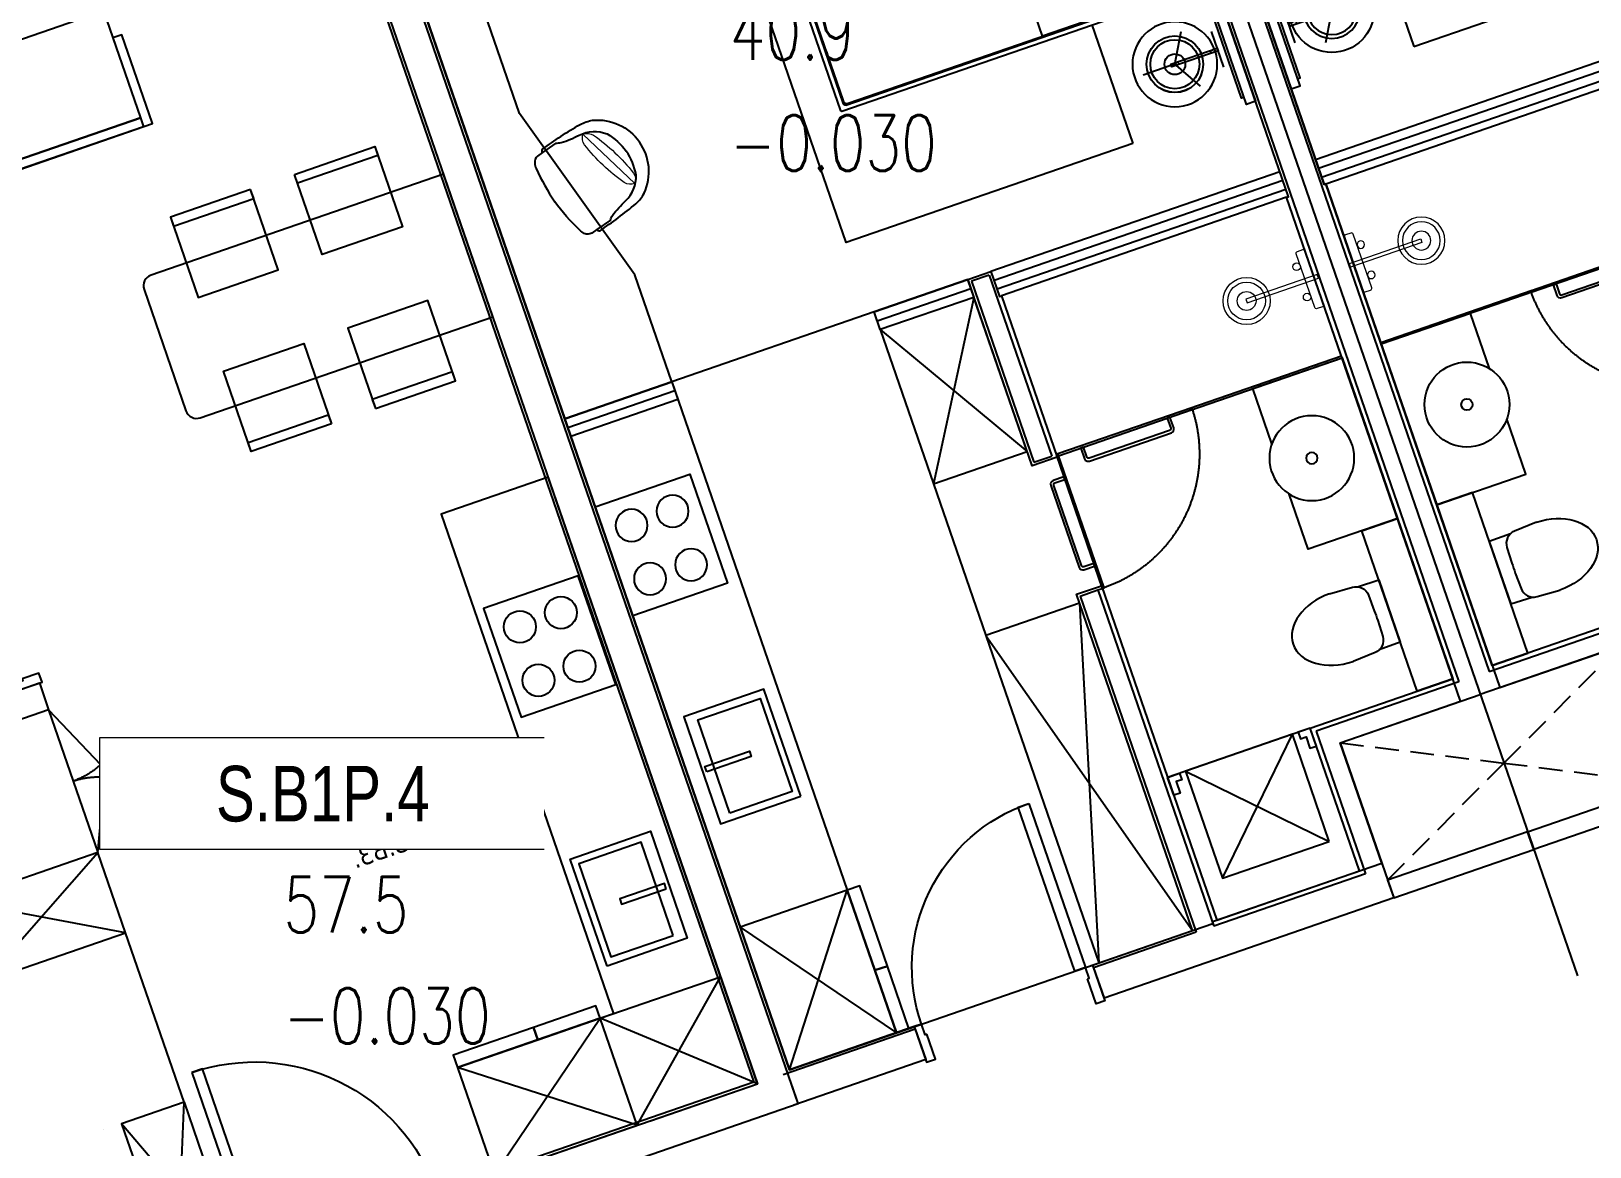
# Model space of a CAD drawing. Header units: millimetres. Extents: x -361699137 to 361252145, y -356478932 to 356523199.
# Drawn here: x 78469 to 86732, y 38979 to 44891 of the extents above; entities that cross this region are included whole.
import ezdxf
from ezdxf.enums import TextEntityAlignment as Align
from ezdxf.xclip import XClip

# ---------------------------------------------------------------- set-up
doc = ezdxf.new("R2010")
doc.units = ezdxf.units.MM
doc.header["$LTSCALE"] = 100
doc.header["$MEASUREMENT"] = 0
doc.header["$XCLIPFRAME"] = 0
doc.set_wipeout_variables(frame=1)
for name, pattern in [('ACAD_ISO03W100', [30, 12, -18]), ('HIDDEN', [0.375, 0.25, -0.125]), ('SKYVILLA 3-F2$0$17-23F MEA_1BR (Type-2)$0$DOTX2', [12.7, 0, -12.7])]:
    doc.linetypes.add(name, pattern=pattern)
for name, color, linetype in [('1VinaPVC-Text', 9, 'Continuous'), ('A-_FURN----_E-_N', 251, 'Continuous'), ('A-_SANIEQPT_E-_N', 251, 'Continuous'), ('A-ANNO-ROOM', 50, 'Continuous'), ('A-WALL-FNSH', 11, 'Continuous'), ('IDEA - dim', 251, 'Continuous'), ('KT-Cua', 36, 'Continuous'), ('KT-Khuat', 9, 'HIDDEN'), ('KT-Net manh', 139, 'Continuous'), ('KT-Tuong', 1, 'Continuous')]:
    doc.layers.add(name, color=color, linetype=linetype)
for name, color, linetype, lineweight in [('A- NOI THAT', 3, 'Continuous', 9), ('A-NoiThat', 39, 'Continuous', 13), ('KT-Chuviet', 255, 'Continuous', 15), ('KT-Net thay', 7, 'Continuous', 15), ('KT-Net truc', 18, 'Continuous', 15)]:
    doc.layers.add(name, color=color, linetype=linetype, lineweight=lineweight)
doc.layers.add('dien tich thong thuy', color=3, linetype='Continuous', plot=False)
doc.styles.add('220126_HDN_HBA typical plan$0$211210_HDN_HBA_TYPICAL PLAN CORE OPT 1$0$HBA-Text', font='GOTHIC.TTF')
doc.styles.add('font unicode ccu', font='arial.ttf')
doc.styles.add('ROMANS', font='ROMANS.SHX')
doc.styles.add('Tahoma', font='tahoma.ttf')

# ---------------------------------------------------------------- blocks, each defined once
blk = doc.blocks.new('A$C1AAC5519')
at = {"layer": 'A-ANNO-ROOM', "insert": (772.955269176513, 1216.574747113511), "char_height": 600, "attachment_point": 2, "rotation": 50.44882673977027, "style": '220126_HDN_HBA typical plan$0$211210_HDN_HBA_TYPICAL PLAN CORE OPT 1$0$HBA-Text'}
blk.add_mtext_dynamic_manual_height_columns('S.B1.', width=722857412.8743668, gutter_width=9765.624999999996, heights=[0], dxfattribs=at)
blk = doc.blocks.new('A$C418F5BC8')
at = {"layer": 'A-ANNO-ROOM', "insert": (648.1133449638728, 1090.790118377889), "char_height": 600, "attachment_point": 2, "rotation": 50.44882673977027, "style": '220126_HDN_HBA typical plan$0$211210_HDN_HBA_TYPICAL PLAN CORE OPT 1$0$HBA-Text'}
blk.add_mtext_dynamic_manual_height_columns('SL-S', width=722857412.8743668, gutter_width=9765.624999999996, heights=[0], dxfattribs=at)
blk = doc.blocks.new('A$C2A6C5140')
at = {"layer": 'A-ANNO-ROOM', "insert": (731.4497625969816, 1190.0169191678, 0.0003277973379295924), "char_height": 600, "attachment_point": 2, "rotation": 50.44882673977027, "style": '220126_HDN_HBA typical plan$0$211210_HDN_HBA_TYPICAL PLAN CORE OPT 1$0$HBA-Text'}
blk.add_mtext_dynamic_manual_height_columns('2-BR', width=722857412.8743668, gutter_width=9765.624999999996, heights=[0], dxfattribs=at)
blk = doc.blocks.new('A$C5388591E')
at = {"layer": 'A-ANNO-ROOM', "insert": (894.3001998505497, 842.1987865094561, 0.0004622000541105721), "char_height": 600, "attachment_point": 2, "rotation": 1.4064704596368105, "style": '220126_HDN_HBA typical plan$0$211210_HDN_HBA_TYPICAL PLAN CORE OPT 1$0$HBA-Text'}
blk.add_mtext_dynamic_manual_height_columns('3-BR', width=722857412.8743668, gutter_width=9765.624999999996, heights=[0], dxfattribs=at)
blk = doc.blocks.new('A$C21AF0CCA')
at = {"layer": 'A-ANNO-ROOM', "insert": (1197.56892258345, 814.6835720778872), "char_height": 600, "attachment_point": 2, "rotation": 0.10542954816276216, "style": '220126_HDN_HBA typical plan$0$211210_HDN_HBA_TYPICAL PLAN CORE OPT 1$0$HBA-Text'}
blk.add_mtext_dynamic_manual_height_columns('S.B1P.', width=722857412.8743668, gutter_width=9765.624999999996, heights=[0], dxfattribs=at)
blk = doc.blocks.new('220126_HDN_HBA typical plan$0$210902_YS plan 330pm ver13$0$TOTO-WC-CW822J')
at = {"color": 0}
blk.add_lwpolyline([(-177.2072506700642, -119.1915361834399), (-175, 0), (175, 0), (177.2072506700642, -119.1915361836145)], dxfattribs=at)
blk.add_lwpolyline([(-190, -270), (-183.3947591906181, -144.5004246227618, -0.3908696114996718), (-115.4352058441145, -78.20653349565691), (-27.76706723973621, -75.77130742336158, -0.01388621073825284), (27.76706724101678, -75.77130742336158), (115.4352058439981, -78.20653349565691, -0.3908696114996718), (183.3947591905016, -144.5004246227618), (190, -270)], format="xyb", dxfattribs=at)
blk.add_ellipse((0, -270), major_axis=(0, -270), ratio=0.7037037037037037, start_param=4.71238898038469, end_param=7.853981633974483, dxfattribs=at)
blk = doc.blocks.new('cuawc')
at = {"layer": 'IDEA - dim'}
blk.add_lwpolyline([(-760, 0), (-10, 0), (-10, -10), (-760, -10)], close=True, dxfattribs=at)
blk.add_lwpolyline([(-134.9999995920807, -10), (-134.9999999012798, -69.99999993096571, -0.4142135623730955), (-154.9999998733401, -89.9999998335843), (-614.9999995492399, -89.9999999582069, -0.4142135623730945), (-634.9999997187406, -70.0000000022701), (-635, -10), (-619.9999997802079, -10.00000001001172), (-619.9999996982515, -65.00000014714897, 0.4142135623731028), (-609.9999993927777, -74.99999979144195), (-159.9999995660037, -74.99999985605245, 0.4142135623730875), (-149.9999995790422, -64.99999990471406), (-149.9999996628612, -9.999999767518602), (-134.9999995920807, -10)], format="xyb", dxfattribs=at)
at = {"layer": 'KT-Cua'}
blk.add_lwpolyline([(-10, -750), (-10, 0), (0, 0), (0, -750)], close=True, dxfattribs=at)
blk.add_lwpolyline([(0, -124.9999995912076), (59.99999993108213, -124.9999999016291, -0.4142135623730955), (79.99999983422458, -144.999999873573), (79.9999999590218, -604.9999995499966, -0.4142135623730945), (60.00000000186265, -624.9999997186824), (0, -625), (9.313225746154785e-09, -609.9999997809646), (55.00000014714897, -609.9999996974366, 0.4142135623731028), (64.99999979138374, -599.9999993928359), (64.99999985657632, -149.9999995657708, 0.4142135623730875), (54.9999999050051, -139.9999995797989), (-2.328306436538696e-07, -139.9999996633269), (0, -124.9999995912076)], format="xyb", dxfattribs=at)
at = {"layer": 'KT-Net manh', "linetype": 'ACAD_ISO03W100', "ltscale": 4}
blk.add_arc((-10.00800025224789, -0.00334509369485101), 749.991999755212, 179.9997444509397, 270.7645857034216, dxfattribs=at)
blk = doc.blocks.new('A$C2A980E36')
at = {"ltscale": 0.5}
blk.add_lwpolyline([(-10, 0), (10, 0), (10, 400), (-10, 400)], close=True, dxfattribs=at)
blk.add_lwpolyline([(160, 60), (160, 30, -0.4142135623730916), (150, 20), (-150, 20, -0.4142135623730987), (-160, 30), (-160, 60.00000000000728, -0.414213562373095), (-150, 70.00000000000728), (150, 70, -0.4142135623730915)], format="xyb", close=True, dxfattribs=at)
for centre, radius in [((0, 400), 125), ((0, 400), 100), ((0, 400), 50), ((-85, 90.00000000000728), 20), ((85, 90), 20)]:
    blk.add_circle(centre, radius, dxfattribs=at)
blk = doc.blocks.new('17-23F MEA_1BR (Type-2)$0$1X-LAMP1')
at = {"color": 0, "linetype": 'ByBlock', "lineweight": -2}
for p, q in [((0.03333333350902346, -0.0577350272233404), (-0.5900208757140597, 1.021946134262932)), ((0.03333333350902346, -0.0577350272233404), (-0.5900208757140597, 1.021946134262932)), ((0.03333333350902346, 0.0577350272233404), (-0.5900208757141566, -1.021946134263029)), ((0.03333333350902346, 0.0577350272233404), (-0.5900208757141566, -1.021946134263029)), ((-0.06666666701804692, 0), (1.180041751428119, 0)), ((-0.06666666701804692, 0), (1.180041751428119, 0))]:
    blk.add_line(p, q, dxfattribs=at)
at = {"color": 0, "linetype": 'ByBlock', "lineweight": -2, "const_width": 0.03333333333333333}
for points in [[(-0.4809644977131393, 0.8330549466758385), (-0.5824066106765531, 1.00875784035549)], [(-0.4809644977131393, 0.8330549466758385), (-0.5824066106765531, 1.00875784035549)], [(0.9619289954262786, 0), (1.164813221353009, 0)], [(0.9619289954262786, 0), (1.164813221353009, 0)], [(-0.4809644977130423, -0.8330549466761296), (-0.5824066106764562, -1.008757840355781)], [(-0.4809644977130423, -0.8330549466761296), (-0.5824066106764562, -1.008757840355781)]]:
    blk.add_lwpolyline(points, dxfattribs=at)
at = {"color": 0, "linetype": 'ByBlock', "lineweight": -2}
for radius in [1, 0.8666666666666667, 0.8666666666666667, 0.3666666666666667, 0.3666666666666667]:
    blk.add_circle((0, 0), radius, dxfattribs=at)
blk = doc.blocks.new('17-23F MEA_1BR (Type-2)$0$IFF-TABLE LAMP')
blk.add_line((40.000000018219, 192.484417756903), (40.0000000197324, 207.484417756903))
at = {"ltscale": 10}
blk.add_lwpolyline([(1.900480128824711e-08, 299.9922088806343), (3.800960257649422e-08, 99.99220888063428)], dxfattribs=at)
blk.add_lwpolyline([(1.827720552682877e-08, 192.4844177606865), (1.967418938875198e-08, 207.4844177607156), (260.0000000197906, 207.4844177360355), (260.0000000183354, 192.4844177360355)], close=True)
blk.add_circle((240.0000000190921, 199.9844177378982), 150.3620897276269)
at = {"layer": 'A- NOI THAT'}
blk.add_line((220.0000000182772, 192.4844177397608), (220.0000000196742, 207.4844177397899), dxfattribs=at)
at = {"ltscale": 10, "xscale": 150.0000000000582, "yscale": 150.0000000000582, "zscale": 1068.863950547171, "rotation": 359.9999999945528}
blk.add_blockref('17-23F MEA_1BR (Type-2)$0$1X-LAMP1', (240.0000000190921, 199.9844177378982), dxfattribs=at)
blk = doc.blocks.new('bk')
at = {"layer": 'IDEA - dim'}
blk.add_lwpolyline([(-0.0002675037831068039, -1377.500088232278), (49.99973246827722, -1377.500088232278), (49.99973246827722, 1812.499911767722), (-0.0002675037831068039, 1812.499911767722), (-0.02712895162403584, 1577.500073593284), (0.0002675037831068039, 1377.500088232337)], close=True, dxfattribs=at)
blk.add_lwpolyline([(49.99973249621689, -1337.500088473607), (64.9997324962169, -1337.500088473607), (64.99942849576473, 1783.275878090877), (49.99942846782506, 1783.275878090877)], dxfattribs=at)
for centre in [(339.9996877703816, 1487.597338693915), (339.9996877703816, -1052.500088209519)]:
    blk.add_circle(centre, 225, dxfattribs=at)
blk.add_blockref('17-23F MEA_1BR (Type-2)$0$IFF-TABLE LAMP', (99.99968774989247, 1287.612920955988), dxfattribs=at)
at = {"layer": 'IDEA - dim', "xscale": -1, "rotation": 180}
blk.add_blockref('17-23F MEA_1BR (Type-2)$0$IFF-TABLE LAMP', (99.99968774989247, -852.5156704715919), dxfattribs=at)
blk.add_wipeout([(2294.9927706439044, 1812.499911767722), (688.0012429019376, 1812.4999117677266), (688.0012429019379, -1377.5000882322693), (2294.992770643901, -1377.5000882322781)]).dxf.layer = 'IDEA - dim'
at = {"layer": 'IDEA - dim'}
blk.add_lwpolyline([(688.0012429021299, -1377.500088232162), (2294.992770643905, -1377.500088232162), (2294.992770643905, 1812.499911767722), (688.0012429021299, 1812.499911767722)], close=True, dxfattribs=at)
blk.add_wipeout([(2089.9927706438775, 1147.4999117677091), (2091.9910419872776, 1147.083241522198), (2093.528304549841, 1146.0354456736611), (2094.706365021883, 1144.167853025652), (2094.992770643896, 1142.4999117677187), (2094.9927706439044, -707.5000882322773), (2094.589172713081, -709.4681044970649), (2093.528304549837, -711.035622138211), (2091.9009560955064, -712.1216494708956), (2089.992770643904, -712.5000882322781), (64.9927706439039, -712.5000882322777), (64.99277064390344, -701.0793375772756), (64.99277064390344, -697.9310051431256), (64.9927706439039, -687.500088232277), (64.9927706439039, -680.5649314507604), (64.9927706439039, -670.3520584522034), (64.9927706439039, -662.5000882322773), (64.9927706439039, 1109.4022618851604), (64.99277064390344, 1116.6055294068224), (64.9927706439039, 1122.4999117677226), (64.9927706439039, 1128.4480348523368), (64.99277064390344, 1131.378109884231), (64.99277064390344, 1135.8747761278257), (64.9927706439039, 1141.999817293764), (64.9927706439039, 1147.4999117677226)]).dxf.layer = 'IDEA - dim'
for p, q in [((64.9927706439048, 1122.499911767722), (2059.992770643905, 1122.499911767722)), ((2069.992770643905, 1112.499911767722), (2069.992770643905, -677.5000882322784)), ((2059.992770643905, -687.5000882322784), (64.9927706439048, -687.5000882322784))]:
    blk.add_line(p, q, dxfattribs=at)
for points in [[(64.9927706439048, 1147.499911767722), (64.9927706439048, -712.5000882322784), (2089.992770643905, -712.5000882322784, 0.414213562373095), (2094.992770643905, -707.5000882322784), (2094.992770643905, 1142.499911767722, 0.414213562373095), (2089.992770643905, 1147.499911767722)], [(2064.992770643905, 1097.499911767722), (2064.992770643905, -662.5000882322784, -0.414213562373095), (2044.992770643905, -682.5000882322784), (84.9927706439048, -682.5000882322784, -0.414213562373095), (64.9927706439048, -662.5000882322784), (64.9927706439048, 1097.499911767722, -0.414213562373095), (84.9927706439048, 1117.499911767722), (2044.992770643905, 1117.499911767722, -0.414213562373095)]]:
    blk.add_lwpolyline(points, format="xyb", close=True, dxfattribs=at)
blk.add_lwpolyline([(953.7718744687736, 1117.499911767722), (666.7421166915447, -682.5000882322784), (953.7718744687736, -682.5000882322784), (953.7718744687736, 1117.499911767722)], dxfattribs=at)
for points in [[(130.5189307499677, 1020.231518037966, 0.0322267518500584), (117.5159490872175, 280.8010041856323, 0.6954102038374376), (134.8152468968183, 263.1623008393799, -0.06819172719823166), (318.2687705401331, 282.2858964790939)], [(328.4593590069562, 994.6956141073024, -0.1947777689282308), (148.3541835118085, 1037.328105219058, 0.695410203837745), (130.5189307499677, 1020.231518037966, -0.06869920635669718), (143.8733113575727, 927.151387460879)], [(537.5575337726623, 578.9210044868523, -0.02440708241230374), (574.8644917774945, 1003.142975099734, 0.682043984117207), (557.806493120268, 1020.778861292056, -0.01911888479107355), (351.0600977707654, 998.8431818563258)], [(359.6018241010606, 327.3320662273909, 0.03738852551350155), (362.1997381653637, 794.6251031684806, -0.6954102038374376), (375.8936223126948, 809.2183097908855, 0.212902074484743), (666.1287974137813, 818.2535849704291, -0.682043984117207), (680.682247037068, 804.7193091672962, 0.003833100174621584), (664.060634912923, 387.5748876007856)], [(537.5575337726623, 578.9210044868523, 0.03780406069757473), (560.3477269653231, 279.5233349141199, -0.682043984117207), (543.2897283080965, 261.8874487217981, 0.0153884113997309), (377.4013947639614, 275.936111175688, 0.0153884113997309)], [(662.7616236191243, 455.9914424225572, 0.1283367273639134), (681.1566764432937, 297.7767282337882, -0.682043984117207), (667.6581487227231, 283.1901158848777, 0.01651551347398293), (473.3836847953498, 299.4327982485411)], [(453.8603144548833, 302.6394694916089, 0.2943066146886709), (365.752360695973, 260.9987377833459, -0.695410203837745), (351.0036096442491, 274.5249526196276, 0.06869920635669718), (360.1544475667179, 350.1409014732926)], [(351.6931289527565, 277.1956480066874, 0.001401209682945915), (336.543332958594, 277.8231281575281)], [(130.5189307499677, -585.2316945025232, -0.0322267518500584), (117.5159490872175, 154.1988193498109, -0.6954102038374376), (134.8152468968183, 171.8375226960634, 0.06819172719823166), (318.2687705401331, 152.7139270563493)], [(453.8603144548833, 132.3603540438344, -0.2943066146886709), (365.752360695973, 174.0010857520974, 0.695410203837745), (351.0036096442491, 160.4748709158157, -0.06869920635669718), (360.1544475685805, 84.85892206215067)], [(537.5575337726623, -143.921180951409, -0.03780406069757473), (560.3477269653231, 155.4764886213234, 0.682043984117207), (543.2897283080965, 173.1123748136451, -0.0153884113997309), (377.4013947639614, 159.0637123597553, -0.0153884113997309)], [(351.6931289527565, 157.8041755287559, -0.001401209682945915), (336.543332958594, 157.1766953779152)], [(359.6018241010606, 107.6677573080524, -0.03738852551350155), (362.1997381653637, -359.6252796330373, 0.6954102038374376), (375.8936223126948, -374.2184862554423, -0.212902074484743), (666.1287974137813, -383.2537614349858, 0.682043984117207), (680.682247037068, -369.7194856318529, -0.003833100174621584), (664.060634912923, 47.4249359346577)], [(662.7616236191243, -20.99161888711387, -0.1283367273639134), (681.1566764432937, 137.2230953016551, 0.682043984117207), (667.6581487227231, 151.8097076505655, -0.01651551347398293), (473.3836847953498, 135.5670252869022)], [(537.5575337726623, -143.921180951409, 0.02440708241230374), (574.8644917774945, -568.1431515642907, -0.682043984117207), (557.806493120268, -585.7790377566125, 0.01911888479107355), (351.0600977707654, -563.8433583208825)], [(328.4593590069562, -559.6957905718591, 0.1947777689282308), (148.3541835118085, -602.3282816836145, -0.695410203837745), (130.5189307499677, -585.2316945025232, 0.06869920635669718), (143.8733113575727, -492.1515639254358)]]:
    blk.add_lwpolyline(points, format="xyb", dxfattribs=at)
for centre, radius, start, end in [((2059.992770643905, 1112.499911767722), 10, 0, 90), ((-1855.893261833116, 412.1197588521754), 2090.50573884574, 9.449345545667013, 17.06146431403828), ((332.4132648278028, 949.5874807912624), 44.79447967226619, 89.52383022854765, 188.1184555516923), ((359.1095205117017, 926.2340710241115), 73.05392663059416, 96.32596095485857, 166.521431934691), ((327.8923669625074, 957.256370790652), 37.44353618289027, 82.49582310884288, 89.13236035296606), ((2378.285411672667, 392.4501631337916), 1926.589560454453, 161.7731380905047, 168.2986577211647), ((293.389007082209, 941.4593048116076), 118.9285875093396, 227.918371660803, 277.1736100548109), ((-292.2060054279864, 496.0503682396375), 729.9684376083363, 347.776876654984, 24.55315643301806), ((1225.348830725998, 478.9245533357025), 649.21508015164, 149.2584259575628, 194.8124501654718), ((484.2919548079371, 602.2568904169602), 176.3869226037691, 357.8390457640604, 7.866675228716556), ((448.8585773725063, 520.9046236272552), 216.5311150494259, 327.0324244446084, 2.612978378356665), ((602.2806173525751, 457.1927433388191), 61.04320968946892, 297.5596185857169, 351.5320563729027), ((317.8965000156313, 327.0788292225916), 44.79447967226619, 171.8815444483077, 270.4761697714524), ((344.5927556995302, 350.4322389897425), 73.05392663059416, 193.478568065309, 263.6740390451414), ((457.8234593626112, 339.1117546694586), 36.68697397074765, 173.4173087237131, 272.2454878465561), ((478.6044039670378, 358.3762840105919), 59.17423787444497, 194.7429581683624, 264.9384292148029), ((216.5345083046705, 194.2081220292603), 118.9285875093396, 63.63493232034747, 137.0816283558015), ((216.5345083046705, 240.791701506183), 118.9285875093396, 222.9183716441985, 296.3650676796526), ((317.8965000156313, 107.9209943128517), 44.79447967226619, 89.52383022854765, 188.1184555516923), ((344.5927556995302, 84.56758454570081), 73.05392663059416, 96.32596095485857, 166.521431934691), ((-292.2060054279864, -61.05054470419418), 729.9684376083363, 335.446843566982, 12.22312334501602), ((457.8234593626112, 95.88806886598468), 36.68697397074765, 87.75451215344394, 186.5826912762869), ((478.6044039670378, 76.62353952485137), 59.17423787444497, 95.06157078519713, 165.2570418316376), ((1225.348830725998, -43.92472980025923), 649.21508015164, 165.1875498345282, 210.7415740424371), ((602.2806173525751, -22.19291980337584), 61.04320968946892, 8.46794362709735, 62.44038141428312), ((448.8585773725063, -85.90480009181192), 216.5311150494259, 357.3870216216433, 32.96757555539167), ((484.2919548079371, -167.2570668815169), 176.3869226037691, 352.1333247712835, 2.160954235939574), ((-1855.893261833116, 22.88006468326785), 2090.50573884574, 342.9385356859617, 350.550654454333), ((293.389007082209, -506.4594812761643), 118.9285875093396, 82.82638994518913, 132.081628339197), ((2378.285411672667, 42.54966040165164), 1926.589560454453, 191.7013422788353, 198.2268619094953), ((332.4132648278028, -514.5876572558191), 44.79447967226619, 171.8815444483077, 270.4761697714524), ((359.1095205117017, -491.2342474886682), 73.05392663059416, 193.478568065309, 263.6740390451414), ((327.8923669625074, -522.2565472552087), 37.44353618289027, 270.8676396470339, 277.5041768911571), ((2059.992770643905, -677.5000882322784), 10, 270, 0)]:
    blk.add_arc(centre, radius, start, end, dxfattribs=at)
blk = doc.blocks.new('*U204')
at = {"ltscale": 5}
blk.add_lwpolyline([(305, -530), (305, -1.13686837721616e-13), (-305, 0), (-305, -530)], close=True, dxfattribs=at)
for centre in [(-150, -150), (150, -150.0000000000001), (-150, -380), (150, -380)]:
    blk.add_circle(centre, 85, dxfattribs=at)
blk = doc.blocks.new('*U205')
at = {"ltscale": 5}
for points in [[(-300, -450), (300, -450), (300, 0), (-300, 0)], [(-261, -65), (261, -65), (261, -415), (-261, -415)], [(-15, -20), (15, -20), (15, -270), (-15, -270)]]:
    blk.add_lwpolyline(points, close=True, dxfattribs=at)
blk = doc.blocks.new('SKYVILLA 3-F2$0$17-23F MEA_1BR (Type-2)$0$LC725X700')
at = {"linetype": 'SKYVILLA 3-F2$0$17-23F MEA_1BR (Type-2)$0$DOTX2'}
blk.add_wipeout([(-329.20857255398005, 128.5645001668454), (-334.2245521306031, 129.26215030932508), (-339.89530097965326, 131.5417837476416), (-344.79364018798515, 135.28634096913447), (-347.82351372642734, 139.06634735810803), (-349.23150877941225, 141.61240036999516), (-349.61655128873826, 169.77591467076854), (-349.72852495235566, 212.72405177168548), (-349.1561350775155, 261.67997752988595), (-347.69072592780867, 314.8061003665207), (-345.0855721182015, 372.81562358149677), (-342.544110737741, 414.80194563286204), (-338.13726942279027, 465.02011369307), (-329.63293918434647, 501.49654842681775), (-316.77454489858064, 536.2342969251185), (-292.9598737674096, 575.7165818394278), (-273.66116191363835, 600.2618389864219), (-247.91144219916896, 627.2464977576165), (-215.89339867590752, 654.1242089157604), (-180.67445450551168, 677.2543463991606), (-155.19068662042264, 690.5896267177595), (-126.13042591042176, 702.8052026018704), (-72.22658312869316, 718.0513448768179), (-29.92357276272378, 723.9144001932436), (2.9103830456733704e-11, 724.9999999999854), (33.625624178515864, 723.5728183392057), (65.55440985447785, 719.2557832245802), (103.7628667238605, 710.1388726710429), (142.4099128996313, 696.186351260083), (169.77451466220373, 683.0960188488825), (212.1898601953726, 656.5980412062636), (240.03365024256345, 634.1651681908843), (273.9408329308935, 599.545123918535), (300.0356082161161, 564.9930578262865), (312.39088808736415, 545.0013043080689), (324.8370892388193, 515.1470517472335), (332.2716066313442, 490.9312822305801), (337.2932158916374, 468.0171532656532), (339.199745322956, 455.8579605907289), (342.6692504865641, 407.9843941243889), (344.759483454749, 372.8370049029036), (346.58817977613944, 334.76250027591595), (347.89857910324645, 298.8487837667344), (349.1282923014951, 243.71554549681605), (349.4308251121838, 199.72261204590905), (349.3007066360733, 170.6986023447971), (348.90713248490647, 141.60205363796558), (346.5994959351374, 137.75192190798407), (343.189878986057, 134.08388337241195), (338.5161125051818, 130.96800657335552), (333.7633519498486, 129.21766744722845), (330.643786208806, 128.67635896494903), (328.8843137752265, 128.56832908981596), (328.4935816753132, 85.09977185027674), (327.87845889995515, 77.68459562481439), (325.90614630113123, 69.63308428472374), (322.92311946344853, 62.57588599709561), (319.125602848173, 56.37358938640682), (313.51677157937957, 49.8281734300399), (307.36744008718233, 44.69269932800671), (300.48446710295684, 40.60906147886999), (289.64543875830714, 35.70718470281281), (280.79841195027984, 32.27938993522548), (273.88769531266007, 29.93993530757143), (267.5487804991135, 28.044269106467254), (253.722788905754, 25.253064251606702), (239.62565421065665, 22.801601491839392), (221.61845525997342, 19.852815152786206), (181.337293893288, 13.99302190580056), (132.77756318161846, 8.269766041179537), (95.7066983813711, 4.87827266145905), (44.54826131106529, 1.5776135550113395), (-9.31983463880897, 0.22817791800480336), (-62.2537695964711, 2.524596062488854), (-51.24567781224323, 1.9067451778100803), (-95.27347505239595, 4.821065734155127), (-142.4115997843037, 9.25609272212023), (-189.183664974189, 15.011280046179309), (-222.84172299160855, 19.995597521177842), (-255.40167513552296, 25.495329638171825), (-283.1280886404711, 33.01301643460465), (-300.80875762333744, 40.60906147886999), (-312.06995317807014, 48.172411585532245), (-321.1327565407846, 58.87601391026692), (-325.1830128954025, 66.7943995083915), (-327.40656700784166, 73.71147331979591), (-328.81787219570833, 85.09977185027674)], dxfattribs=at)
at = {"color": 251, "linetype": 'ByBlock', "lineweight": 5, "true_color": 0x636466}
blk.add_line((220.3552918270871, 531.5958836431964), (-271.4988140640125, 433.1982285997365), dxfattribs=at)
at = {"color": 0, "linetype": 'ByBlock', "lineweight": -2}
for points in [[(-329.2086583281343, 128.5748468989623, -0.283451554995944), (-349.2315087794414, 141.6124003700097, -0.02447139489988224), (-339.5241216174763, 455.8683073228458, -0.07882240082438097), (-312.7152643819427, 545.0116510401131, -0.2702044043972536), (0, 725, -0.2703701762830269)], [(328.8842820335558, 128.5645001668599, 0.283451554995944), (348.9071324848628, 141.6020536379656, 0.02447139489988224), (339.1997453228978, 455.8579605907435, 0.07882240082438097), (312.3908880873641, 545.0013043080689, 0.2699373523451659), (0, 725, 0.2703701762830269)], [(-330.1621452602049, 243.5917460632627, 0.05672445241523998), (-311.65090554575, 274.6802046659868, 0.04932282282785588), (-281.9319089231722, 408.0370610062382, -0.21221269650396), (-176.1367818103536, 572.707509554748, -0.1131663125640652), (0, 611.9221293181763)], [(329.8378547397515, 243.5917460632627, -0.05672445241523998), (311.3266150252966, 274.6802046659868, -0.04932282282785588), (281.6076184027188, 408.0370610062382, 0.21221269650396), (175.8124912899002, 572.707509554748, 0.112973591019298), (0, 611.9221293181763)], [(-329.2085725540092, 128.5645001668599), (-328.8178721957447, 85.09977185027674, 0.2840791517365884), (-300.8087576234248, 40.60906147886999, 0.04961714147745996), (-264.7823236373006, 27.20450006233295, 0.04038689887932552), (0, 0, 0.05404043549341667)], [(328.8843137752192, 128.5683290897869), (328.4935816752914, 85.09977185027674, -0.2840791517365884), (300.4844671029714, 40.60906147886999, -0.04961714147745996), (264.4580331168472, 27.20450006233295, -0.04032763858299612), (0, 0, -0.05404043549341667)]]:
    blk.add_lwpolyline(points, format="xyb", dxfattribs=at)
at = {"color": 251, "linetype": 'ByBlock', "lineweight": 5, "true_color": 0x636466}
blk.add_lwpolyline([(220.3552918270943, 531.5958836431964, -0.2288388626395793), (171.5240227929753, 474.8293897758704, -0.04270394762528701), (-13.76404251324129, 423.3745634145453, -0.04270394762528701), (-204.5870028848658, 399.5866653186968, -0.2288388626395793), (-271.4988140640125, 433.1982285997365, -0.2288388626395793), (-222.6675450299153, 489.9647224670625, -0.04270394762528701), (-37.37947972367692, 541.4195488283876, -0.04270394762528701), (153.4434806479258, 565.2074469242361, -0.2288388626395793)], format="xyb", close=True, dxfattribs=at)
at = {"color": 0, "linetype": 'ByBlock', "lineweight": -2}
for points in [[(-330.1621452602049, 243.5917460632627), (-329.2085725540092, 128.5645001668599)], [(329.8378547397515, 243.5917460632627), (328.8842820335558, 128.5645001668599)]]:
    blk.add_lwpolyline(points, dxfattribs=at)
blk = doc.blocks.new('stdo')
at = {"layer": 'A-_FURN----_E-_N', "linetype": 'Continuous'}
for points in [[(134.9999999999927, -8804.999999866763), (134.9999999999636, -9704.999999866763), (334.9999999999854, -9704.999999866763), (335, -8804.999999866763)], [(935.0000000018335, -9704.99999986669), (1002.500000001819, -9704.999999866719), (1002.500000001797, -9740.999999866675), (971.000000001819, -9740.999999866704), (971.0000000018626, -9804.999999866704), (935.0000000018554, -9804.999999866704)], [(1035.000000001848, -10304.9999998667), (1035.000000001848, -9704.999999866704), (1635.000000001834, -9704.999999866704), (1635.000000001855, -10304.99999986668)], [(1735.000000001855, -9704.999999866704), (1667.500000001812, -9704.99999986669), (1667.500000001848, -9740.999999866704), (1699.000000001855, -9740.999999866704), (1699.000000001855, -9804.99999986669), (1735.000000001855, -9804.999999866704)], [(3535.000000000015, -10165), (3465.000000000022, -10165), (3465, -9715), (3534.999999999993, -9715)], [(4135.000000000007, -10515.00000000001), (3534.999999999971, -10514.99999999999), (3534.999999999993, -9715), (4135.000000000015, -9715)], [(3534.999999999971, -10514.99999999999), (3464.999999999985, -10515), (3465.000000000022, -10165), (3535.000000000015, -10165)]]:
    blk.add_lwpolyline(points, close=True, dxfattribs=at)
at = {"layer": 'A-WALL-FNSH', "color": 5}
for p, q in [((124.9999999999563, -6914.999999866704), (1745.000000001855, -6914.999999866646)), ((2400.000000003121, -6914.999999999942), (1875.000000003143, -6914.99999986669)), ((4134.999999999985, -6914.999999999942), (3534.999999999985, -6914.999999999956))]:
    blk.add_line(p, q, dxfattribs=at)
at = {"layer": 'IDEA - dim'}
for p, q in [((124.9999999999636, -6864.999999866704), (1745.000000001826, -6864.999999866632)), ((1875.000000001259, -6864.999999866646), (2400.000000003107, -6864.999999999869)), ((3535.000000000022, -6864.999999999884), (4134.999999999985, -6864.999999999869)), ((124.9999999999854, -6964.999999866675), (1745.000000001855, -6964.999999866632)), ((1759.991999749123, -8644.995344715659), (1734.991999749123, -8644.995344715659)), ((1874.999936339635, -8679.999999866632), (2399.999936339678, -8679.999999999942)), ((2399.999936339678, -8679.999999999942), (2399.999936337779, -10514.99999999988)), ((934.9999999999854, -9704.999999866704), (1735.000000001855, -9704.999999866704))]:
    blk.add_line(p, q, dxfattribs=at)
for points in [[(2434.999999999985, -10514.99999999999), (1874.999936337808, -10514.99999986665), (1874.991936085047, -8629.995344715659), (1734.991935231075, -8629.995344715659), (1735.00000000187, -10504.99999986668), (934.9999999999854, -10504.99999986682), (934.9999999999854, -9704.999999866704), (134.9999999999636, -9704.999999866763), (134.9999999999709, -7004.999999866763), (1735.000000001848, -7004.999999866748), (1735.000000001855, -7909.999999866763), (1875.000000001855, -7909.999999866763), (1875.000000001259, -6864.999999866646), (1745.000000001826, -6864.999999866632), (1745.00000000187, -7004.999999866763), (1735.000000001848, -7004.999999866748)], [(3535.000000000022, -6864.999999999884), (3534.999999999993, -9715)], [(634.9999999999709, -8213.578643629444), (634.9999999999927, -7904.999999866821), (135.0000000000073, -7904.999999866763), (134.9999999999927, -8804.999999866763), (635, -8804.999999866763), (635.0000000000146, -8496.421356104096)], [(3534.999999999993, -9715), (4135.000000000015, -9715)], [(3434.999999999993, -10530), (3434.999999999964, -10699.99999999999)]]:
    blk.add_lwpolyline(points, dxfattribs=at)
for points in [[(2400.0000000031, -6864.99999999674), (1875.000000001273, -6864.999999863503), (1875.000000001222, -6964.999999863503), (2400.000000003078, -6964.99999999674)], [(4134.999999999985, -6864.999999999869), (3535.000000000022, -6864.999999999884), (3534.999999999985, -6964.999999999884), (4134.999999999964, -6964.999999999884)], [(1875.000000001222, -6964.999999863503), (2400.000000003078, -6964.99999999674), (2400.000000003107, -7830.000000000058), (1875.000000001251, -7829.999999866806)], [(985.0000000018772, -7904.999999866734), (135.0000000000073, -7904.999999866763), (134.9999999999636, -7894.999999866763), (985.0000000018481, -7894.999999866748)], [(2474.999999999964, -9594.999999999563), (2474.999999999964, -10514.99999999961), (2534.999999999985, -10514.99999999959), (2535.000000000007, -9594.999999999593)], [(2484.999999999985, -10574.99999999999), (2474.999999999978, -10575), (2474.999999999956, -10515), (2434.999999999985, -10514.99999999999), (2434.999999999978, -10714.99999999999), (2484.999999999956, -10715)], [(3384.999999999964, -10575), (3394.999999999971, -10575), (3394.999999999949, -10515), (3434.999999999949, -10514.99999999997), (3434.999999999985, -10714.99999999999), (3385, -10715)], [(809.9999999999927, -10699.99999986675), (25.00000000186992, -10699.99999986675), (25.00000000183354, -10599.99999986676), (809.9999999999563, -10599.99999986494)]]:
    blk.add_lwpolyline(points, close=True, dxfattribs=at)
for radius in [225, 30]:
    blk.add_circle((459.9999999999927, -8354.999999866748), radius, dxfattribs=at)
blk.add_arc((2474.999999999964, -10514.99999999961), 919.9999999999999, 0, 90, dxfattribs=at)
at = {"layer": 'KT-Khuat', "ltscale": 5}
blk.add_lwpolyline([(809.9999999981228, -9829.999999866763), (25.00000000189902, -10214.99999986676), (809.9999999999563, -10599.99999986494)], dxfattribs=at)
at = {"layer": 'KT-Net manh', "linetype": 'ACAD_ISO03W100', "ltscale": 4}
for p, q in [((2400.0000000031, -6864.99999999674), (3535.000000000022, -6864.999999999884)), ((2400.000000003107, -7830.000000000058), (2400.000000001244, -8680.000000000058)), ((1635.000000001855, -10304.99999986668), (1035.000000001848, -9704.999999866704)), ((1635.000000001834, -9704.999999866704), (1035.000000001848, -10304.9999998667)), ((4135.000000000007, -10515.00000000001), (3534.999999999993, -9715)), ((4135.000000000015, -9715), (3534.999999999971, -10514.99999999999))]:
    blk.add_line(p, q, dxfattribs=at)
for points in [[(1875.000000001222, -6964.999999863503), (2400.000000003107, -7830.000000000058)], [(2400.000000003078, -6964.99999999674), (1875.000000001302, -7829.999999866763)], [(2399.999936339678, -8679.999999999942), (1874.999936337808, -10514.99999986665)], [(1874.999936339635, -8679.999999866632), (2399.999936337779, -10514.99999999988)]]:
    blk.add_lwpolyline(points, dxfattribs=at)
at = {"layer": 'KT-Tuong'}
for p, q in [((109.9999999999927, -1099.999999866763), (109.9999999999927, -9729.999999866763)), ((1760.000000001863, -6879.999999866632), (1760.000000001826, -7894.999999866763)), ((1760.000000003711, -6879.999999866704), (1860.000000001834, -6879.999999866646)), ((1860.000000001834, -6879.999999866646), (1859.999999999985, -7894.999999866821)), ((1860.000000001848, -7894.999999866763), (1760.000000003725, -7894.999999866763)), ((1759.991999749058, -8644.995344715717), (1760.00000000187, -10529.99999986681)), ((1859.991999749051, -8644.99534471563), (1759.991999749123, -8644.995344715659)), ((1859.991999747217, -8644.9953447156), (1860, -10529.99999986673)), ((109.9999999999927, -9729.999999866763), (909.9999999981228, -9729.999999866704)), ((909.9999999981228, -9729.999999866704), (909.9999999999563, -10529.99999986676)), ((809.9999999981228, -9829.999999866763), (25.00000000184082, -9829.999999866763)), ((809.9999999981228, -9829.999999866763), (809.9999999999927, -10699.99999986675)), ((909.9999999999854, -10529.99999986681), (1760.000000001826, -10529.9999998667))]:
    blk.add_line(p, q, dxfattribs=at)
for points in [[(1860.000000000015, -10529.99999986665), (2435.000000000022, -10529.99999999999), (2434.999999999956, -10700)], [(3434.999999999993, -10530), (4175.000000117201, -10529.99999999999)], [(809.9999999999927, -10699.99999986675), (2434.999999999956, -10700)], [(3434.999999999964, -10699.99999999999), (4175.000000117143, -10699.99999999999)]]:
    blk.add_lwpolyline(points, dxfattribs=at)
at = {"layer": 'A-_SANIEQPT_E-_N', "linetype": 'Continuous', "extrusion": (0, 0, -1), "xscale": -1.000000000000001, "zscale": -1.000000000000001, "rotation": 270}
blk.add_blockref('*U204', (-3605.000000000015, -7664.999999999884), dxfattribs=at)
at = {"layer": 'A-_SANIEQPT_E-_N', "linetype": 'Continuous', "xscale": -1, "rotation": 270}
blk.add_blockref('*U205', (4054.999999999971, -8864.999999999825), dxfattribs=at)
at = {"layer": 'A-_SANIEQPT_E-_N', "xscale": -1.000000000000001, "rotation": 90}
blk.add_blockref('220126_HDN_HBA typical plan$0$210902_YS plan 330pm ver13$0$TOTO-WC-CW822J', (334.9999999999854, -9254.999999866748), dxfattribs=at)
at = {"layer": 'A-NoiThat', "extrusion": (0, 0, -1), "zscale": -1.000000000000001, "rotation": 90}
blk.add_blockref('A$C2A980E36', (-114.9999999999854, -7454.999999866763), dxfattribs=at)
at = {"layer": 'IDEA - dim', "xscale": -0.757575757575757, "yscale": 0.757575757575757, "zscale": 0.7575757575757571, "rotation": 73.8343817289672}
blk.add_blockref('SKYVILLA 3-F2$0$17-23F MEA_1BR (Type-2)$0$LC725X700', (3810.112464284524, -5760.619541377688), dxfattribs=at)
at = {"layer": 'IDEA - dim'}
blk.add_blockref('cuawc', (1734.991999769278, -7895.000042913161), dxfattribs=at)
blk.add_lwpolyline([(3535.000000000022, -6864.999999999884), (3534.999999999956, -6264.999999999884), (3834.999999999993, -5258.517209711543), (3834.999999998123, -3264.999999999869), (4134.99999999813, -3264.999999999884), (4134.999999999985, -6864.999999999869)], close=True, dxfattribs=at)
at = {"layer": 'KT-Net manh'}
blk.add_lwpolyline([(3434.999999999949, -10514.99999999997), (4135.000000000007, -10515.00000000001), (4135, -1100.000000000015), (4149.999999999971, -1100.000000000728)], dxfattribs=at)
at = {"layer": 'IDEA - dim'}
blk.add_blockref('bk', (125.0002675037831, -5092.499911634368), dxfattribs=at)
at = {"layer": 'KT-Net manh'}
blk.add_lwpolyline([(134.9999999999709, -7004.999999866763), (124.9999999999636, -7004.999999866763), (125.000000000131, -1099.999999869382), (109.9999999999927, -1099.999999869353)], dxfattribs=at)
blk = doc.blocks.new('d800')
blk.add_line((760, 70), (40, 70))
for points in [[(40, 790), (40, 70), (85, 70), (85, 790)], [(50, 25), (40, 25), (40, 70), (0, 70), (0, -70), (50, -70)], [(750, 25), (760, 25), (760, 70), (800, 70), (800, -70), (750, -70)]]:
    blk.add_lwpolyline(points, close=True)
blk.add_arc((40, 70), 720, 0, 90)
blk = doc.blocks.new('10')
at = {"layer": 'IDEA - dim'}
for p, q in [((-9429.999999998254, 30.00000002053275), (-8829.999999999185, -644.9999999794672)), ((-9430.000000000582, -644.9999999794381), (-8829.999999998749, 30.00000001677836)), ((-8829.999999999185, -644.9999999794672), (-8829.999999998749, 30.00000001677836)), ((-9430.000000000582, -644.9999999794381), (-8830.000000000582, -1444.999999979496)), ((-9430.000000001062, -1444.999999977648), (-8829.999999999185, -644.9999999794672)), ((-8529.999997237697, -2875.000003121793), (-9430.00000000187, -2875.000003671259)), ((-7580.000000004191, -3664.999999985128), (-7580.000000002794, -2874.999999981359)), ((-7580.000000002314, -2874.999999979482), (-7580.000000002794, -2874.999999981359)), ((-7580.000000002794, -2874.999999981359), (-7130.000000001397, -2874.999999983236)), ((-8529.999996856786, -3324.999999336898), (-8530.000003053327, -3325.000003028632))]:
    blk.add_line(p, q, dxfattribs=at)
for points in [[(-9429.999999999229, -569.9999999813735), (-9429.999999998254, 30.00000002053275), (-6029.999999998574, 30.00000001117587), (-6029.99999999904, -569.9999999887805), (-8830.000000000146, -569.9999999832216), (-8830.000000000582, -1444.999999979496), (-9430.000000001062, -1444.999999977648)], [(-8529.999997238148, -2875.000003153458), (-8529.999997237683, -3225.000003360212), (-9430.00000000278, -3225.000003671274), (-9430.00000000278, -2875.000003671274)], [(-6330.000000001863, -2874.999999983236), (-7130.000000001848, -2874.999999979511), (-7130.000000002314, -3664.999999983207)]]:
    blk.add_lwpolyline(points, dxfattribs=at)
blk.add_lwpolyline([(-4329.999999998574, 30.00000001119042), (-4329.999999999971, -1609.99999998507, -0.414213562373095), (-4389.999999999971, -1669.999999985099), (-5070.000000000466, -1669.999999985084, -0.414213562373095), (-5130.000000000437, -1609.999999985084), (-5129.999999998108, 30.00000001119042)], format="xyb", close=True, dxfattribs=at)
for points in [[(-5386.365906125837, -716.6291622501012), (-5386.365906126768, -266.6291622500576), (-4936.365906125837, -266.6291622501158), (-4936.36590612444, -716.629162253812)], [(-5386.365906125837, -716.6291622501012), (-5386.365906126768, -266.6291622500576), (-5336.365906125837, -266.6291622500867), (-5336.365906125837, -716.6291622519057)], [(-4073.6340938746, -716.6291622501158), (-4073.634093873668, -266.629162250043), (-4523.6340938746, -266.6291622501012), (-4523.634093876011, -716.6291622538265)], [(-4073.6340938746, -716.6291622501158), (-4073.634093873668, -266.629162250043), (-4123.6340938746, -266.6291622500721), (-4123.634093874585, -716.6291622519493)], [(-9430.000000000582, -644.9999999794381), (-8829.999999999185, -644.9999999794672), (-8830.000000000582, -1444.999999979496), (-9430.000000001062, -1444.999999977648)], [(-8829.999999999185, -644.9999999794672), (-8760.000000000116, -644.9999999832071), (-8759.999999999214, -994.999999981359), (-8830.000000000597, -994.9999999832362)], [(-5386.365906122577, -963.3708926141408), (-5386.365906123974, -1413.37089261222), (-4936.365906124454, -1413.370892614097), (-4936.365906123043, -963.3708926140825)], [(-5386.365906122577, -963.3708926141408), (-5386.365906123974, -1413.37089261222), (-5336.365906124935, -1413.370892614097), (-5336.365906123043, -963.3708926122199)], [(-4073.634093875036, -963.3708926178224), (-4073.634093876914, -1413.370892614083), (-4523.634093875517, -1413.370892614126), (-4523.634093875502, -963.3708926159889)], [(-4073.634093875036, -963.3708926178224), (-4073.634093876914, -1413.370892614083), (-4123.634093875968, -1413.370892614126), (-4123.634093874614, -963.3708926159889)], [(-8830.000000000597, -994.9999999832362), (-8759.999999999214, -994.999999981359), (-8760.000000000116, -1444.999999983193), (-8830.000000000582, -1444.999999979496)], [(-3075.738865849082, -1390.677188729795), (-3523.743899913039, -1390.677188729867), (-3523.743899913956, -2090.677188729853), (-3573.743899913956, -2090.677188729853), (-3573.743899912559, -1340.677188729867), (-3075.738865847699, -1340.677188729838)], [(-3075.738865849096, -2090.677188731701), (-3523.743899913956, -2090.677188729853), (-3523.743899913039, -1390.677188729867), (-3573.743899914421, -1390.677188727976), (-3573.743899914421, -2140.677188729838), (-3075.738865848616, -2140.677188731701)], [(-3523.743899913956, -2090.677188729853), (-2923.743899914436, -2090.677188731701), (-2923.743899913039, -1390.677188728019), (-3523.743899913039, -1390.677188729867)], [(-8395.000000000931, -2784.999999990716), (-9415.000000001863, -2784.999999990672), (-9415.000000001397, -2724.999999990687), (-8395.000000000931, -2724.999999988824)]]:
    blk.add_lwpolyline(points, close=True, dxfattribs=at)
blk.add_arc((-9414.999999999229, -2784.999999984313), 1019.999999997357, 0, 90, dxfattribs=at)
at = {"layer": 'KT-Net manh', "linetype": 'ACAD_ISO03W100', "ltscale": 4}
for p, q in [((-7130.000000001848, -2874.999999979511), (-6765.673725123037, -2709.874697761581)), ((-6330.000000001863, -2874.999999983236), (-6694.326274879742, -2709.874697761537)), ((-9430.00000000278, -3225.000003671274), (-8529.999997238148, -2875.000003153458)), ((-9430.00000000187, -2875.000003671259), (-8529.999997237683, -3225.000003360212)), ((-8529.999997237697, -2875.000003121793), (-7580.000000002823, -2875.000003123627)), ((-7580.000000002794, -2874.999999981359), (-7130.000000002314, -3664.999999983207)), ((-7580.000000004191, -3664.999999985128), (-7130.000000001848, -2874.999999979511))]:
    blk.add_line(p, q, dxfattribs=at)
for centre, start, end in [((-7130.000000001848, -2874.999999979511), 0, 24.38168205842051), ((-6330.000000001863, -2874.999999983236), 155.6183179434425, 180)]:
    blk.add_arc(centre, 400.0000000000002, start, end, dxfattribs=at)
at = {"layer": 'KT-Tuong'}
blk.add_line((-6180.000000001382, -2974.999999983193), (-6180.000000000931, -2874.999999979511), dxfattribs=at)
for points in [[(-9600.000000000306, 200.0000000006403), (-2999.999999997657, 200.0000000037253)], [(-9600.000000000306, -1344.999999977677), (-9600.000000000306, 200.0000000006403), (-9500.000000000291, 200.0000000006112)], [(-2999.999999997177, 30.00000000372529), (-9430.00000000107, 30.00000000066939)], [(-9430.000000001062, -1444.999999977648), (-9430.000000001055, 30.00000002363231)], [(-6180.000000000931, -2874.999999979511), (-6330.000000001863, -2874.999999983236), (-6330.000000001863, -3664.999999985055)]]:
    blk.add_lwpolyline(points, dxfattribs=at)
at = {"layer": 'IDEA - dim', "extrusion": (0, 0, -1), "zscale": -0.9999999999999998, "rotation": 180.0000000000768}
blk.add_blockref('*U204', (6879.999999998719, -519.9999999869178), dxfattribs=at)
at = {"layer": 'IDEA - dim'}
for name, p, rotation in [('*U205', (-8279.999999999185, -69.9999999832362), 359.9999999999232), ('d800', (-5380.000000001863, -2929.999999983163), 179.9999999999231)]:
    blk.add_blockref(name, p, dxfattribs=dict(at, rotation=rotation))
at = {"layer": '1VinaPVC-Text', "style": 'Tahoma'}
blk.add_text('KITCHS.B3.', height=100, rotation=270.0000000266804, dxfattribs=at).set_placement((-7656.978974390542, -951.6046332009137))
blk = doc.blocks.new('TAG CAO DO SAN')
blk.add_wipeout([(1526701.778855525, -266095.22987594287), (1527644.6359120198, -266095.22987594287), (1527644.6359120198, -266330.944140067), (1526701.778855525, -266330.944140067)]).dxf.layer = 'KT-Net thay'
at = {"layer": 'KT-Net thay', "flags": 128}
blk.add_lwpolyline([(1526701.778855525, -266095.2298759429), (1526701.778855525, -266330.9441400666), (1527644.63591202, -266330.9441400666), (1527644.63591202, -266095.2298759429)], close=True, dxfattribs=at)
blk.add_lwpolyline([(1526701.778855525, -266330.9441400666), (1527644.63591202, -266330.9441400666)], dxfattribs=at)
at = {"layer": 'KT-Chuviet', "color": 31, "style": 'font unicode ccu', "width": 0.75}
blk.add_attdef('TÊNPHÒNG', text='', height=117.85713, dxfattribs=at).set_placement((1527175.308820772, -266213.4467624734), align=Align.MIDDLE_CENTER)

msp = doc.modelspace()

# ---------------------------------------------------------------- linework, layer by layer
at = {"layer": 'KT-Net manh'}
msp.add_line((81795.33772118908, 53992.28505940789, -1.275855555024299e-05), (86665.95016640273, 39884.71418799703, -1.275855555024299e-05), dxfattribs=at)

# ---------------------------------------------------------------- block references
at = {"layer": 'A-ANNO-ROOM'}
for p in [(-259643.7130096142, 30107.50136767479, 5.460850030168077e-05), (-265285.2820729736, 28918.92663560377, 5.460850030168077e-05), (-245554.3968650475, 25356.81105555443, 5.460850030168077e-05), (-227992.1817903481, 24030.19494673412, 5.460832008522107e-05), (-256709.4713859697, 21832.8932062781, 5.460850030168077e-05), (-262170.0583902029, 20336.74231012515, 5.460850030168077e-05), (-227339.9751671815, 20267.82827189344, 5.460850030168077e-05), (-224467.8250259957, 15310.13736246047, 5.460832008522128e-05)]:
    msp.add_blockref('A$C21AF0CCA', p, dxfattribs=at)
at = {"layer": 'dien tich thong thuy'}
for name, p, rotation in [('A$C2A6C5140', (-231902.1761341663, 41866.69510118499, 3.214423980650787e-05), 310.9576437198666), ('A$C2A6C5140', (-223136.0769012624, 38294.90614465419, 1.895367564819208e-05), 310.9576437198666), ('A$C2A6C5140', (-179022.2876665308, 13510.42375649511, 0.000178988243818107), 310.9576437198666), ('A$C2A6C5140', (-199561.0792445699, 2742.960286576832, 0.0001030398263186841), 310.9576437198666), ('A$C2A6C5140', (-176749.4277460563, 2773.706094754736, 0.000178988243818107), 310.9576437198666), ('A$C2A6C5140', (-192735.1419570138, 2545.06827839894, 0.000178988243818107), 310.9576437198666), ('A$C418F5BC8', (-243956.3571569886, 39603.8582028097, -1.001597833679712e-05), 309.6632197063607), ('A$C418F5BC8', (-248126.4019441397, 37597.12528390926, -1.001597833679712e-05), 309.6632197063607), ('A$C418F5BC8', (-251890.361273925, 36548.61448139837, -1.001597833679712e-05), 309.6632197063607), ('A$C418F5BC8', (-255839.4329553979, 34945.01120257354, -1.001597833679712e-05), 309.6632197063607), ('A$C1AAC5519', (-240877.0889148213, 28052.61175672372, 0.0003723829774320968), 309.6566028083925), ('A$C1AAC5519', (-219521.6105350079, 27682.1615688601, 0.0005547181599990354), 309.6566028083925), ('A$C1AAC5519', (-217651.9125884596, 24627.95011466656, 0.0003723828570649432), 309.6566028083925), ('A$C1AAC5519', (-267764.0012375055, 19262.70548251106, 0.0003723828655667127), 309.6566028083925), ('A$C418F5BC8', (-223053.1163780628, 10712.6679421931, -1.001597833679712e-05), 309.6632197063607), ('A$C1AAC5519', (-213503.7868963684, 3324.648489140978, -0.3423708923741385), 309.6566028083925), ('A$C1AAC5519', (-207798.658660123, 3064.615415494518, 0.0003723828655667127), 309.6566028083925), ('A$C1AAC5519', (-184128.1584514385, 2786.454424718489, 0.0003723828655667127), 309.6566028083925)]:
    msp.add_blockref(name, p, dxfattribs=dict(at, rotation=rotation))
for p in [(-273086.0443437684, 28673.87453448355, -1.001579812033762e-05), (-220441.6689392982, 3035.191374137183, 4.458552763712727e-05)]:
    msp.add_blockref('A$C5388591E', p, dxfattribs=at)

# ---------------------------------------------------------------- next in the draw order: block references
at = {"layer": 'IDEA - dim', "rotation": 19.04713825936294}
msp.add_blockref('stdo', (82919.31052014657, 50660.12851156048, -6.73601733895514e-05), dxfattribs=at)

# ---------------------------------------------------------------- next in the draw order: block references
at = {"layer": 'IDEA - dim', "xscale": -1, "rotation": 19.04713825938466}
msp.add_blockref('stdo', (82966.50863263028, 50676.42361477949, -6.73601733895514e-05), dxfattribs=at)

# ---------------------------------------------------------------- next in the draw order: linework, layer by layer
at = {"layer": 'dien tich thong thuy', "elevation": -6.735983829512219e-05}
for points in [[(88170.77312682578, 48120.0440955814), (87257.06693622516, 50766.56437652689), (83466.61281253566, 49457.91716042752), (85323.52120642475, 44079.44235654987), (85332.97371047392, 44082.70581594165), (86254.90098864894, 41412.37342207055), (86892.94501196191, 41632.65693101448), (87113.22852090659, 40994.61290770007), (88011.21519431804, 41304.64479816514), (88014.47994660022, 41295.18854929385), (90259.44918131595, 42070.26179641594), (89335.82813014119, 44745.50014873073)], [(84731.13309277454, 40172.19894723503), (85629.12097744242, 40482.22758945236), (85408.83746849722, 41120.27161276859), (86046.88149181014, 41340.55512171284), (85124.95421363442, 44010.88751558372), (85134.4067176836, 44014.15097497549), (83272.6031346771, 49406.80453498696), (79482.14901103155, 48098.15731876007), (82489.42684050673, 39387.6748376406), (84734.39655216632, 40162.74644318591), (84731.13309277454, 40172.19894723503)]]:
    msp.add_lwpolyline(points, dxfattribs=at)
at = {"layer": 'dien tich thong thuy', "elevation": -6.735983829512913e-05}
msp.add_lwpolyline([(79080.65092087601, 47943.67204339199), (79994.35325124906, 45297.16289775244), (80211.82307329547, 45372.04221972312), (82300.44110847631, 39322.42786708359), (77016.49133533408, 37498.15409522978), (76417.64654618071, 39232.68859142868), (76308.94274941919, 39195.1588090037), (75574.66439760086, 41321.97222396264), (75565.21189353534, 41318.70876462157), (74809.72105600213, 43506.96345601794), (74918.42960187484, 43544.49487806461), (74003.77420151554, 46190.88985589759)], close=True, dxfattribs=at)

# ---------------------------------------------------------------- next in the draw order: block references
at = {"layer": 'IDEA - dim', "xscale": -1, "rotation": 289.0471379539938}
msp.add_blockref('10', (79213.71430068967, 48217.0655677958, -6.73601733895514e-05), dxfattribs=at)

# ---------------------------------------------------------------- next in the draw order: block references
at = {"layer": 'KT-Net truc'}
ref = msp.add_blockref('TAG CAO DO SAN', (-3735557.774072418, 711009.4221134135, -0.0002798232618744922), dxfattribs=dict(at, xscale=2.5, yscale=2.5, zscale=2.5))
XClip(ref).set_block_clipping_path([(1526674.1636322693, -266330.944140067), (1527644.6359120198, -266095.2298759429)])
ref.add_attrib('CAO-DO', '40.9', (82172.08427736336, 44740.09751801066, -0.0002798232618744922), dxfattribs={"layer": 'KT-Chuviet', "color": 31, "ltscale": 15, "height": 294.6428301546305, "style": 'ROMANS', "width": 0.7500000000000001})
ref.add_attrib('CAO-DO', '-0.030', (82172.08427736336, 44150.81185770141, -0.0002798232618744922), dxfattribs={"layer": 'KT-Chuviet', "color": 31, "ltscale": 15, "height": 294.6428301546305, "style": 'ROMANS', "width": 0.7500000000000001})
ref.add_attrib('TÊNPHÒNG', 'S.ST.1', dxfattribs={"layer": 'KT-Chuviet', "color": 31, "height": 294.642825, "style": 'font unicode ccu', "width": 0.7500000000000001}).set_placement((82380.49797951452, 45475.80520722982, -0.0002798232618744922), align=Align.MIDDLE_CENTER)
ref = msp.add_blockref('TAG CAO DO SAN', (-3737923.078011896, 706384.2691174126, -0.000225221755900561), dxfattribs=dict(at, xscale=2.5, yscale=2.5, zscale=2.5))
XClip(ref).set_block_clipping_path([(1526674.1636322693, -266330.9441400666), (1527644.6359120198, -266095.2298759429)])
ref.add_attrib('CAO-DO', '57.5', (79806.78033788496, 40114.94452200985, -0.000225221755900561), dxfattribs={"layer": 'KT-Chuviet', "color": 31, "ltscale": 15, "height": 294.6428301546305, "style": 'ROMANS', "width": 0.7500000000000001})
ref.add_attrib('CAO-DO', '-0.030', (79806.78033788496, 39525.6588617006, -0.000225221755900561), dxfattribs={"layer": 'KT-Chuviet', "color": 31, "ltscale": 15, "height": 294.6428301546305, "style": 'ROMANS', "width": 0.7500000000000001})
ref.add_attrib('TÊNPHÒNG', 'S.B1P.4', dxfattribs={"layer": 'KT-Chuviet', "color": 31, "height": 294.642825, "style": 'font unicode ccu', "width": 0.7500000000000001}).set_placement((80015.19404003612, 40850.652211229, -0.000225221755900561), align=Align.MIDDLE_CENTER)

doc.saveas('drawing.dxf')
